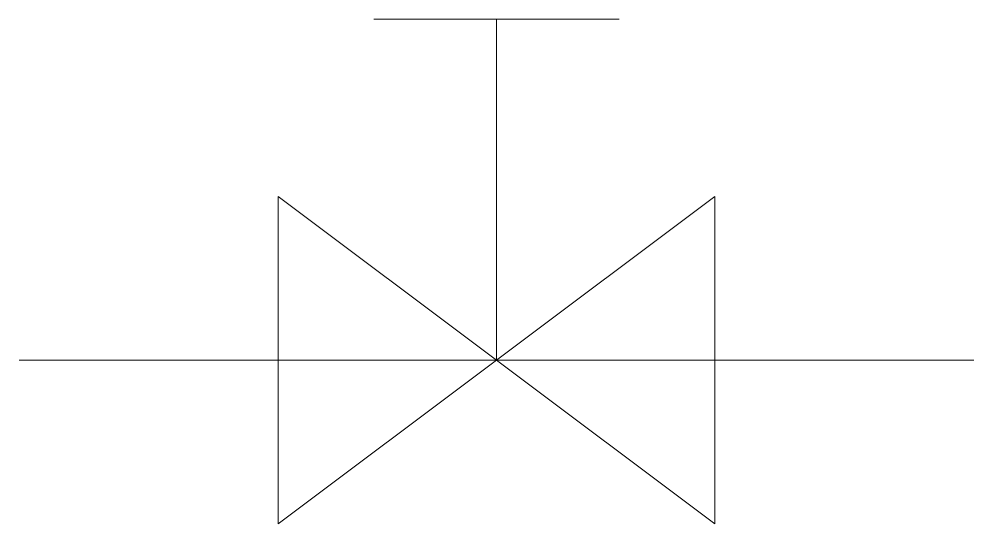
# Model space of a CAD drawing. Header units: millimetres. Extents: x -350 to 350, y -120 to 250.
import ezdxf

# ---------------------------------------------------------------- set-up
doc = ezdxf.new("R2010")
doc.units = ezdxf.units.MM
doc.layers.add('P-FIXT', color=7, linetype='Continuous', lineweight=20, true_color=0x477783)

# ---------------------------------------------------------------- blocks, each defined once
blk = doc.blocks.new('206_PLUMBING_HVAC_SYMBOLS_GATE_VALVE_SYMBOL')
at = {"layer": 'P-FIXT'}
for points in [[(-90, 250), (90, 250)], [(0, 0), (0, 250)], [(-350, 0), (350, 0)]]:
    blk.add_lwpolyline(points, dxfattribs=at)
blk.add_lwpolyline([(-160, -120), (160, 120), (160, -120), (-160, 120)], close=True, dxfattribs=at)

msp = doc.modelspace()

# ---------------------------------------------------------------- block references
msp.add_blockref('206_PLUMBING_HVAC_SYMBOLS_GATE_VALVE_SYMBOL', (0, 0))

doc.saveas('drawing.dxf')
